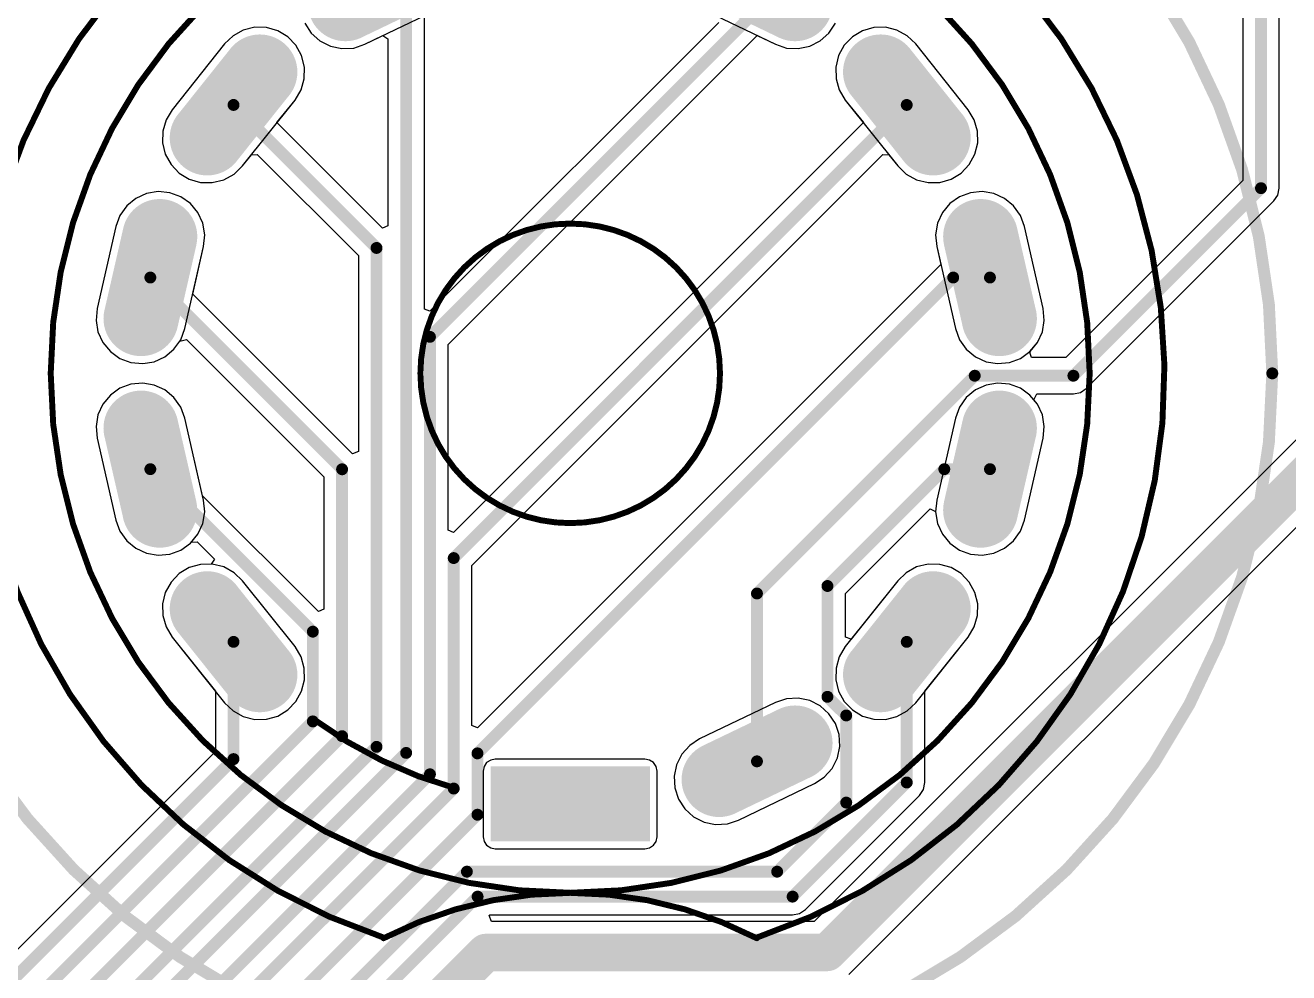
# Model space of a CAD drawing. Header units: millimetres. Extents: x 0.99 to 9.85, y 0.8 to 4.18.
# Drawn here: x 8.238 to 9.301, y 2.563 to 3.36 of the extents above; entities that cross this region are included whole.
import ezdxf

# ---------------------------------------------------------------- set-up
doc = ezdxf.new("R2010")
doc.units = ezdxf.units.MM
doc.header["$MEASUREMENT"] = 0
for name, color, linetype in [('BottomLayer', 5, 'Continuous'), ('BottomSolder', 6, 'Continuous'), ('MultiLayer', 9, 'Continuous'), ('PadHoleLayer', 156, 'Continuous'), ('TopLayer', 1, 'Continuous'), ('TopOverlay', 2, 'Continuous'), ('TopSolder', 216, 'Continuous')]:
    doc.layers.add(name, color=color, linetype=linetype)

# ---------------------------------------------------------------- blocks, each defined once
blk = doc.blocks.new('QS30_1_101')
at = {"layer": 'BottomLayer', "const_width": 0.0551}
for points in [[(-0.1252, 0.3417), (-0.1891, 0.311)], [(0.1252, 0.3417), (0.1891, 0.311)], [(-0.2611, 0.2535), (-0.3053, 0.1981)], [(0.2611, 0.2535), (0.3053, 0.1981)], [(-0.3452, 0.1151), (-0.361, 0.0461)], [(0.3452, 0.1151), (0.361, 0.0461)], [(-0.361, -0.0461), (-0.3452, -0.1151)], [(0.361, -0.0461), (0.3452, -0.1151)], [(-0.3053, -0.1981), (-0.2611, -0.2535)], [(0.3053, -0.1981), (0.2611, -0.2535)], [(0.1891, -0.311), (0.1252, -0.3417)]]:
    blk.add_lwpolyline(points, dxfattribs=at)
at = {"layer": 'BottomLayer', "const_width": 0.0276}
for points in [[(-0.2029, 0.311, 1), (-0.1753, 0.311, 1)], [(0.1753, 0.311, 1), (0.2029, 0.311, 1)], [(-0.2749, 0.2535, 1), (-0.2473, 0.2535, 1)], [(0.2473, 0.2535, 1), (0.2749, 0.2535, 1)], [(-0.3191, 0.1981, 1), (-0.2915, 0.1981, 1)], [(0.2915, 0.1981, 1), (0.3191, 0.1981, 1)], [(-0.359, 0.1151, 1), (-0.3315, 0.1151, 1)], [(0.3315, 0.1151, 1), (0.359, 0.1151, 1)], [(-0.3748, 0.0461, 1), (-0.3472, 0.0461, 1)], [(0.3472, 0.0461, 1), (0.3748, 0.0461, 1)], [(-0.3748, -0.0461, 1), (-0.3472, -0.0461, 1)], [(0.3472, -0.0461, 1), (0.3748, -0.0461, 1)], [(-0.359, -0.1151, 1), (-0.3315, -0.1151, 1)], [(0.3315, -0.1151, 1), (0.359, -0.1151, 1)], [(-0.3191, -0.1981, 1), (-0.2915, -0.1981, 1)], [(0.2915, -0.1981, 1), (0.3191, -0.1981, 1)], [(-0.2749, -0.2535, 1), (-0.2473, -0.2535, 1)], [(0.2473, -0.2535, 1), (0.2749, -0.2535, 1)], [(0.1753, -0.311, 1), (0.2029, -0.311, 1)], [(0.1115, -0.3417, 1), (0.139, -0.3417, 1)]]:
    blk.add_lwpolyline(points, format="xyb", close=True, dxfattribs=at)
at = {"layer": 'BottomLayer'}
blk.add_solid([(-0.063, -0.3898), (0.063, -0.3898), (-0.063, -0.3346), (0.063, -0.3346)], dxfattribs=at)
at = {"layer": 'BottomSolder', "const_width": 0.0631}
for points in [[(-0.1252, 0.3417), (-0.1891, 0.311)], [(0.1252, 0.3417), (0.1891, 0.311)], [(-0.2611, 0.2535), (-0.3053, 0.1981)], [(0.2611, 0.2535), (0.3053, 0.1981)], [(-0.3452, 0.1151), (-0.361, 0.0461)], [(0.3452, 0.1151), (0.361, 0.0461)], [(-0.361, -0.0461), (-0.3452, -0.1151)], [(0.361, -0.0461), (0.3452, -0.1151)], [(-0.3053, -0.1981), (-0.2611, -0.2535)], [(0.3053, -0.1981), (0.2611, -0.2535)], [(0.1891, -0.311), (0.1252, -0.3417)]]:
    blk.add_lwpolyline(points, dxfattribs=at)
at = {"layer": 'BottomSolder', "const_width": 0.0316}
for points in [[(-0.2049, 0.311, 1), (-0.1733, 0.311, 1)], [(0.1733, 0.311, 1), (0.2049, 0.311, 1)], [(-0.2769, 0.2535, 1), (-0.2453, 0.2535, 1)], [(0.2453, 0.2535, 1), (0.2769, 0.2535, 1)], [(-0.3211, 0.1981, 1), (-0.2895, 0.1981, 1)], [(0.2895, 0.1981, 1), (0.3211, 0.1981, 1)], [(-0.361, 0.1151, 1), (-0.3295, 0.1151, 1)], [(0.3295, 0.1151, 1), (0.361, 0.1151, 1)], [(-0.3768, 0.0461, 1), (-0.3452, 0.0461, 1)], [(0.3452, 0.0461, 1), (0.3768, 0.0461, 1)], [(-0.3768, -0.0461, 1), (-0.3452, -0.0461, 1)], [(0.3452, -0.0461, 1), (0.3768, -0.0461, 1)], [(-0.361, -0.1151, 1), (-0.3295, -0.1151, 1)], [(0.3295, -0.1151, 1), (0.361, -0.1151, 1)], [(-0.3211, -0.1981, 1), (-0.2895, -0.1981, 1)], [(0.2895, -0.1981, 1), (0.3211, -0.1981, 1)], [(-0.2769, -0.2535, 1), (-0.2453, -0.2535, 1)], [(0.2453, -0.2535, 1), (0.2769, -0.2535, 1)], [(0.1733, -0.311, 1), (0.2049, -0.311, 1)], [(0.1095, -0.3417, 1), (0.141, -0.3417, 1)]]:
    blk.add_lwpolyline(points, format="xyb", close=True, dxfattribs=at)
at = {"layer": 'BottomSolder'}
blk.add_solid([(-0.067, -0.3938), (0.067, -0.3938), (-0.067, -0.3306), (0.067, -0.3306)], dxfattribs=at)
at = {"layer": 'MultiLayer', "const_width": 0.0551}
for points in [[(-0.1252, 0.3417), (-0.1891, 0.311)], [(0.1252, 0.3417), (0.1891, 0.311)], [(-0.2611, 0.2535), (-0.3053, 0.1981)], [(0.2611, 0.2535), (0.3053, 0.1981)], [(-0.3452, 0.1151), (-0.361, 0.0461)], [(0.3452, 0.1151), (0.361, 0.0461)], [(-0.361, -0.0461), (-0.3452, -0.1151)], [(0.361, -0.0461), (0.3452, -0.1151)], [(-0.3053, -0.1981), (-0.2611, -0.2535)], [(0.3053, -0.1981), (0.2611, -0.2535)], [(0.1891, -0.311), (0.1252, -0.3417)]]:
    blk.add_lwpolyline(points, dxfattribs=at)
at = {"layer": 'MultiLayer', "const_width": 0.0276}
for points in [[(-0.2029, 0.311, 1), (-0.1753, 0.311, 1)], [(0.1753, 0.311, 1), (0.2029, 0.311, 1)], [(-0.2749, 0.2535, 1), (-0.2473, 0.2535, 1)], [(0.2473, 0.2535, 1), (0.2749, 0.2535, 1)], [(-0.3191, 0.1981, 1), (-0.2915, 0.1981, 1)], [(0.2915, 0.1981, 1), (0.3191, 0.1981, 1)], [(-0.359, 0.1151, 1), (-0.3315, 0.1151, 1)], [(0.3315, 0.1151, 1), (0.359, 0.1151, 1)], [(-0.3748, 0.0461, 1), (-0.3472, 0.0461, 1)], [(0.3472, 0.0461, 1), (0.3748, 0.0461, 1)], [(-0.3748, -0.0461, 1), (-0.3472, -0.0461, 1)], [(0.3472, -0.0461, 1), (0.3748, -0.0461, 1)], [(-0.359, -0.1151, 1), (-0.3315, -0.1151, 1)], [(0.3315, -0.1151, 1), (0.359, -0.1151, 1)], [(-0.3191, -0.1981, 1), (-0.2915, -0.1981, 1)], [(0.2915, -0.1981, 1), (0.3191, -0.1981, 1)], [(-0.2749, -0.2535, 1), (-0.2473, -0.2535, 1)], [(0.2473, -0.2535, 1), (0.2749, -0.2535, 1)], [(0.1753, -0.311, 1), (0.2029, -0.311, 1)], [(0.1115, -0.3417, 1), (0.139, -0.3417, 1)]]:
    blk.add_lwpolyline(points, format="xyb", close=True, dxfattribs=at)
at = {"layer": 'MultiLayer'}
blk.add_solid([(-0.063, -0.3898), (0.063, -0.3898), (-0.063, -0.3346), (0.063, -0.3346)], dxfattribs=at)
at = {"layer": 'PadHoleLayer', "const_width": 0.00787}
for points in [[(-0.3157, 0.204), (-0.2691, 0.2624, -1), (-0.2506, 0.2477), (-0.2973, 0.1892, -1)], [(0.2973, 0.1892), (0.2506, 0.2477, -1), (0.2691, 0.2624), (0.3157, 0.204, -1)], [(-0.373, 0.0468), (-0.3563, 0.1197, -1), (-0.3333, 0.1144), (-0.3499, 0.0415, -1)], [(0.3521, 0.0414), (0.3314, 0.1133, -1), (0.3541, 0.1198), (0.3748, 0.0479, -1)], [(-0.3563, -0.1197), (-0.373, -0.0468, -1), (-0.3499, -0.0415), (-0.3333, -0.1144, -1)], [(0.3333, -0.1144), (0.3499, -0.0415, -1), (0.373, -0.0468), (0.3563, -0.1197, -1)], [(-0.2691, -0.2624), (-0.3157, -0.204, -1), (-0.2973, -0.1892), (-0.2506, -0.2477, -1)], [(0.2506, -0.2477), (0.2973, -0.1892, -1), (0.3157, -0.204), (0.2691, -0.2624, -1)], [(0.1183, -0.3319), (0.1857, -0.2995, -1), (0.196, -0.3207), (0.1286, -0.3532, -1)], [(-0.0374, -0.3504), (0.0374, -0.3504, -1), (0.0374, -0.374), (-0.0374, -0.374, -1)]]:
    blk.add_lwpolyline(points, format="xyb", close=True, dxfattribs=at)
at = {"layer": 'TopLayer', "const_width": 0.0551}
for points in [[(-0.1252, 0.3417), (-0.1891, 0.311)], [(0.1252, 0.3417), (0.1891, 0.311)], [(-0.2611, 0.2535), (-0.3053, 0.1981)], [(0.2611, 0.2535), (0.3053, 0.1981)], [(-0.3452, 0.1151), (-0.361, 0.0461)], [(0.3452, 0.1151), (0.361, 0.0461)], [(-0.361, -0.0461), (-0.3452, -0.1151)], [(0.361, -0.0461), (0.3452, -0.1151)], [(-0.3053, -0.1981), (-0.2611, -0.2535)], [(0.3053, -0.1981), (0.2611, -0.2535)], [(0.1891, -0.311), (0.1252, -0.3417)]]:
    blk.add_lwpolyline(points, dxfattribs=at)
at = {"layer": 'TopLayer', "const_width": 0.0276}
for points in [[(-0.2029, 0.311, 1), (-0.1753, 0.311, 1)], [(0.1753, 0.311, 1), (0.2029, 0.311, 1)], [(-0.2749, 0.2535, 1), (-0.2473, 0.2535, 1)], [(0.2473, 0.2535, 1), (0.2749, 0.2535, 1)], [(-0.3191, 0.1981, 1), (-0.2915, 0.1981, 1)], [(0.2915, 0.1981, 1), (0.3191, 0.1981, 1)], [(-0.359, 0.1151, 1), (-0.3315, 0.1151, 1)], [(0.3315, 0.1151, 1), (0.359, 0.1151, 1)], [(-0.3748, 0.0461, 1), (-0.3472, 0.0461, 1)], [(0.3472, 0.0461, 1), (0.3748, 0.0461, 1)], [(-0.3748, -0.0461, 1), (-0.3472, -0.0461, 1)], [(0.3472, -0.0461, 1), (0.3748, -0.0461, 1)], [(-0.359, -0.1151, 1), (-0.3315, -0.1151, 1)], [(0.3315, -0.1151, 1), (0.359, -0.1151, 1)], [(-0.3191, -0.1981, 1), (-0.2915, -0.1981, 1)], [(0.2915, -0.1981, 1), (0.3191, -0.1981, 1)], [(-0.2749, -0.2535, 1), (-0.2473, -0.2535, 1)], [(0.2473, -0.2535, 1), (0.2749, -0.2535, 1)], [(0.1753, -0.311, 1), (0.2029, -0.311, 1)], [(0.1115, -0.3417, 1), (0.139, -0.3417, 1)]]:
    blk.add_lwpolyline(points, format="xyb", close=True, dxfattribs=at)
at = {"layer": 'TopLayer'}
blk.add_solid([(-0.063, -0.3898), (0.063, -0.3898), (-0.063, -0.3346), (0.063, -0.3346)], dxfattribs=at)
at = {"layer": 'TopOverlay'}
for points, const_width in [([(0.5906, 0, 1), (-0.5906, 0, 1)], 0.01), ([(0.437, 0, 1), (-0.437, 0, 1)], 0.005), ([(0.126, 0, 1), (-0.126, 0, 1)], 0.005), ([(-0.4383, 0, 1), (-0.4358, 0, 1)], 0.0025), ([(-0.1272, 0, 1), (-0.1247, 0, 1)], 0.0025), ([(0.1247, 0, 1), (0.1272, 0, 1)], 0.0025), ([(0.4358, 0, 1), (0.4383, 0, 1)], 0.0025), ([(0.5881, 0, 1), (0.5931, 0, 1)], 0.005), ([(-0.2163, -0.2915, 1), (-0.2138, -0.2915, 1)], 0.0025), ([(-0.0974, -0.3492, 1), (-0.0949, -0.3492, 1)], 0.0025), ([(-0.1583, -0.4752, 1), (-0.1558, -0.4752, 1)], 0.0025), ([(-0.1582, -0.4747, 1), (-0.1557, -0.4747, 1)], 0.0025), ([(0.1557, -0.4747, 1), (0.1582, -0.4747, 1)], 0.0025), ([(0.1558, -0.4752, 1), (0.1583, -0.4752, 1)], 0.0025)]:
    blk.add_lwpolyline(points, format="xyb", close=True, dxfattribs=dict(at, const_width=const_width))
at = {"layer": 'TopOverlay', "const_width": 0.005}
for points in [[(-0.1569, -0.4747, -6.211314), (0.1569, -0.4747)], [(-0.0961, -0.3492, -0.092015), (-0.215, -0.2915)], [(-0.157, -0.4752, -0.243188), (0.157, -0.4752)]]:
    blk.add_lwpolyline(points, format="xyb", dxfattribs=at)
at = {"layer": 'TopSolder', "const_width": 0.0631}
for points in [[(-0.1252, 0.3417), (-0.1891, 0.311)], [(0.1252, 0.3417), (0.1891, 0.311)], [(-0.2611, 0.2535), (-0.3053, 0.1981)], [(0.2611, 0.2535), (0.3053, 0.1981)], [(-0.3452, 0.1151), (-0.361, 0.0461)], [(0.3452, 0.1151), (0.361, 0.0461)], [(-0.361, -0.0461), (-0.3452, -0.1151)], [(0.361, -0.0461), (0.3452, -0.1151)], [(-0.3053, -0.1981), (-0.2611, -0.2535)], [(0.3053, -0.1981), (0.2611, -0.2535)], [(0.1891, -0.311), (0.1252, -0.3417)]]:
    blk.add_lwpolyline(points, dxfattribs=at)
at = {"layer": 'TopSolder', "const_width": 0.0316}
for points in [[(-0.2049, 0.311, 1), (-0.1733, 0.311, 1)], [(0.1733, 0.311, 1), (0.2049, 0.311, 1)], [(-0.2769, 0.2535, 1), (-0.2453, 0.2535, 1)], [(0.2453, 0.2535, 1), (0.2769, 0.2535, 1)], [(-0.3211, 0.1981, 1), (-0.2895, 0.1981, 1)], [(0.2895, 0.1981, 1), (0.3211, 0.1981, 1)], [(-0.361, 0.1151, 1), (-0.3295, 0.1151, 1)], [(0.3295, 0.1151, 1), (0.361, 0.1151, 1)], [(-0.3768, 0.0461, 1), (-0.3452, 0.0461, 1)], [(0.3452, 0.0461, 1), (0.3768, 0.0461, 1)], [(-0.3768, -0.0461, 1), (-0.3452, -0.0461, 1)], [(0.3452, -0.0461, 1), (0.3768, -0.0461, 1)], [(-0.361, -0.1151, 1), (-0.3295, -0.1151, 1)], [(0.3295, -0.1151, 1), (0.361, -0.1151, 1)], [(-0.3211, -0.1981, 1), (-0.2895, -0.1981, 1)], [(0.2895, -0.1981, 1), (0.3211, -0.1981, 1)], [(-0.2769, -0.2535, 1), (-0.2453, -0.2535, 1)], [(0.2453, -0.2535, 1), (0.2769, -0.2535, 1)], [(0.1733, -0.311, 1), (0.2049, -0.311, 1)], [(0.1095, -0.3417, 1), (0.141, -0.3417, 1)]]:
    blk.add_lwpolyline(points, format="xyb", close=True, dxfattribs=at)
at = {"layer": 'TopSolder'}
blk.add_solid([(-0.067, -0.3938), (0.067, -0.3938), (-0.067, -0.3306), (0.067, -0.3306)], dxfattribs=at)

msp = doc.modelspace()

# ---------------------------------------------------------------- linework, layer by layer
at = {"layer": 'BottomLayer'}
for p, q in [((8.5242, 3.344), (8.5881, 3.3748)), ((8.8056, 3.3748), (8.8695, 3.344)), ((8.4736, 3.3617), (8.4791, 3.3534)), ((8.9146, 3.3534), (8.9201, 3.3617)), ((8.4133, 3.3512), (8.4061, 3.3443)), ((8.4219, 3.356), (8.4133, 3.3512)), ((8.4315, 3.3584), (8.4219, 3.356)), ((8.4414, 3.3582), (8.4315, 3.3584)), ((8.4509, 3.3554), (8.4414, 3.3582)), ((8.4594, 3.3503), (8.4509, 3.3554)), ((8.4662, 3.3432), (8.4594, 3.3503)), ((8.4791, 3.3534), (8.4864, 3.3468)), ((8.9073, 3.3468), (8.9146, 3.3534)), ((8.9343, 3.3503), (8.9275, 3.3432)), ((8.9428, 3.3554), (8.9343, 3.3503)), ((8.9523, 3.3582), (8.9428, 3.3554)), ((8.9622, 3.3584), (8.9523, 3.3582)), ((8.9718, 3.356), (8.9622, 3.3584)), ((8.9804, 3.3512), (8.9718, 3.356)), ((8.9876, 3.3443), (8.9804, 3.3512)), ((8.4061, 3.3443), (8.362, 3.2889)), ((8.471, 3.3345), (8.4662, 3.3432)), ((8.4864, 3.3468), (8.4953, 3.3424)), ((8.4953, 3.3424), (8.5049, 3.3404)), ((8.5049, 3.3404), (8.5148, 3.3409)), ((8.5148, 3.3409), (8.5242, 3.344)), ((8.8695, 3.344), (8.8789, 3.3409)), ((8.8789, 3.3409), (8.8888, 3.3404)), ((8.8888, 3.3404), (8.8984, 3.3424)), ((8.8984, 3.3424), (8.9073, 3.3468)), ((8.9275, 3.3432), (8.9227, 3.3345)), ((9.0317, 3.2889), (8.9876, 3.3443)), ((8.4734, 3.3249), (8.471, 3.3345)), ((8.9227, 3.3345), (8.9203, 3.3249)), ((8.4732, 3.3151), (8.4734, 3.3249)), ((8.9203, 3.3249), (8.9205, 3.3151)), ((8.4654, 3.2971), (8.4705, 3.3056)), ((8.4705, 3.3056), (8.4732, 3.3151)), ((8.9205, 3.3151), (8.9232, 3.3056)), ((8.9232, 3.3056), (8.9283, 3.2971)), ((8.4212, 3.2417), (8.4654, 3.2971)), ((8.9283, 3.2971), (8.9725, 3.2417)), ((8.362, 3.2889), (8.3569, 3.2805)), ((9.0368, 3.2805), (9.0317, 3.2889)), ((8.3569, 3.2805), (8.3541, 3.2709)), ((9.0396, 3.2709), (9.0368, 3.2805)), ((8.3541, 3.2709), (8.3539, 3.2611)), ((9.0398, 3.2611), (9.0396, 3.2709)), ((8.3539, 3.2611), (8.3563, 3.2515)), ((9.0374, 3.2515), (9.0398, 3.2611)), ((8.3563, 3.2515), (8.3611, 3.2428)), ((8.3611, 3.2428), (8.368, 3.2357)), ((8.4141, 3.2348), (8.4212, 3.2417)), ((8.9725, 3.2417), (8.9796, 3.2348)), ((9.0257, 3.2357), (9.0326, 3.2428)), ((9.0326, 3.2428), (9.0374, 3.2515)), ((8.368, 3.2357), (8.3764, 3.2306)), ((8.4054, 3.23), (8.4141, 3.2348)), ((8.9796, 3.2348), (8.9883, 3.23)), ((9.0173, 3.2306), (9.0257, 3.2357)), ((8.3764, 3.2306), (8.3859, 3.2278)), ((8.3859, 3.2278), (8.3958, 3.2277)), ((8.3958, 3.2277), (8.4054, 3.23)), ((8.9883, 3.23), (8.9979, 3.2277)), ((8.9979, 3.2277), (9.0078, 3.2278)), ((9.0078, 3.2278), (9.0173, 3.2306)), ((8.3315, 3.2144), (8.3238, 3.2081)), ((8.3404, 3.2185), (8.3315, 3.2144)), ((8.3502, 3.2202), (8.3404, 3.2185)), ((8.36, 3.2192), (8.3502, 3.2202)), ((8.3693, 3.2158), (8.36, 3.2192)), ((8.3774, 3.2101), (8.3693, 3.2158)), ((8.3837, 3.2025), (8.3774, 3.2101)), ((9.0163, 3.2101), (9.01, 3.2025)), ((9.0244, 3.2158), (9.0163, 3.2101)), ((9.0337, 3.2192), (9.0244, 3.2158)), ((9.0435, 3.2202), (9.0337, 3.2192)), ((9.0533, 3.2185), (9.0435, 3.2202)), ((9.0622, 3.2144), (9.0533, 3.2185)), ((9.0699, 3.2081), (9.0622, 3.2144)), ((8.3181, 3.2), (8.3147, 3.1907)), ((8.3238, 3.2081), (8.3181, 3.2)), ((8.3878, 3.1935), (8.3837, 3.2025)), ((9.01, 3.2025), (9.0059, 3.1935)), ((9.0756, 3.2), (9.0699, 3.2081)), ((9.079, 3.1907), (9.0756, 3.2)), ((8.3147, 3.1907), (8.2989, 3.1217)), ((8.3895, 3.1837), (8.3878, 3.1935)), ((9.0059, 3.1935), (9.0042, 3.1837)), ((9.0948, 3.1217), (9.079, 3.1907)), ((8.3885, 3.1739), (8.3895, 3.1837)), ((9.0042, 3.1837), (9.0052, 3.1739)), ((8.3728, 3.1048), (8.3885, 3.1739)), ((9.0052, 3.1739), (9.0209, 3.1048)), ((8.2989, 3.1217), (8.298, 3.1118)), ((9.0957, 3.1118), (9.0948, 3.1217)), ((8.298, 3.1118), (8.2996, 3.1021)), ((8.3693, 3.0955), (8.3728, 3.1048)), ((9.0209, 3.1048), (9.0244, 3.0955)), ((9.0941, 3.1021), (9.0957, 3.1118)), ((8.2996, 3.1021), (8.3038, 3.0931)), ((8.3038, 3.0931), (8.3101, 3.0855)), ((8.3636, 3.0875), (8.3693, 3.0955)), ((9.0244, 3.0955), (9.0301, 3.0875)), ((9.0836, 3.0855), (9.0899, 3.0931)), ((9.0899, 3.0931), (9.0941, 3.1021)), ((8.3101, 3.0855), (8.3181, 3.0797)), ((8.356, 3.0812), (8.3636, 3.0875)), ((9.0301, 3.0875), (9.0377, 3.0812)), ((9.0756, 3.0797), (9.0836, 3.0855)), ((8.3181, 3.0797), (8.3274, 3.0763)), ((8.3274, 3.0763), (8.3373, 3.0754)), ((8.3373, 3.0754), (8.347, 3.077)), ((8.347, 3.077), (8.356, 3.0812)), ((9.0377, 3.0812), (9.0467, 3.077)), ((9.0467, 3.077), (9.0564, 3.0754)), ((9.0564, 3.0754), (9.0663, 3.0763)), ((9.0663, 3.0763), (9.0756, 3.0797)), ((8.3181, 3.0546), (8.3101, 3.0489)), ((8.3274, 3.0581), (8.3181, 3.0546)), ((8.3373, 3.059), (8.3274, 3.0581)), ((8.347, 3.0573), (8.3373, 3.059)), ((8.356, 3.0532), (8.347, 3.0573)), ((8.3636, 3.0469), (8.356, 3.0532)), ((9.0377, 3.0532), (9.0301, 3.0469)), ((9.0467, 3.0573), (9.0377, 3.0532)), ((9.0564, 3.059), (9.0467, 3.0573)), ((9.0663, 3.0581), (9.0564, 3.059)), ((9.0756, 3.0546), (9.0663, 3.0581)), ((9.0836, 3.0489), (9.0756, 3.0546)), ((8.3038, 3.0413), (8.2996, 3.0323)), ((8.3101, 3.0489), (8.3038, 3.0413)), ((8.3693, 3.0388), (8.3636, 3.0469)), ((9.0301, 3.0469), (9.0244, 3.0388)), ((9.0899, 3.0413), (9.0836, 3.0489)), ((9.0941, 3.0323), (9.0899, 3.0413)), ((8.2996, 3.0323), (8.298, 3.0225)), ((8.3728, 3.0295), (8.3693, 3.0388)), ((8.3885, 2.9605), (8.3728, 3.0295)), ((9.0209, 3.0295), (9.0052, 2.9605)), ((9.0244, 3.0388), (9.0209, 3.0295)), ((9.0957, 3.0225), (9.0941, 3.0323)), ((8.298, 3.0225), (8.2989, 3.0127)), ((9.0948, 3.0127), (9.0957, 3.0225)), ((8.2989, 3.0127), (8.3147, 2.9436)), ((9.079, 2.9436), (9.0948, 3.0127)), ((8.3895, 2.9506), (8.3885, 2.9605)), ((9.0052, 2.9605), (9.0042, 2.9506)), ((8.3878, 2.9409), (8.3895, 2.9506)), ((9.0042, 2.9506), (9.0059, 2.9409)), ((8.3147, 2.9436), (8.3181, 2.9343)), ((8.3181, 2.9343), (8.3238, 2.9263)), ((8.3837, 2.9319), (8.3878, 2.9409)), ((9.0059, 2.9409), (9.01, 2.9319)), ((9.0699, 2.9263), (9.0756, 2.9343)), ((9.0756, 2.9343), (9.079, 2.9436)), ((8.3238, 2.9263), (8.3315, 2.92)), ((8.3693, 2.9185), (8.3774, 2.9243)), ((8.3774, 2.9243), (8.3837, 2.9319)), ((9.01, 2.9319), (9.0163, 2.9243)), ((9.0163, 2.9243), (9.0244, 2.9185)), ((9.0622, 2.92), (9.0699, 2.9263)), ((8.3315, 2.92), (8.3404, 2.9158)), ((8.3404, 2.9158), (8.3502, 2.9142)), ((8.3502, 2.9142), (8.36, 2.9151)), ((8.36, 2.9151), (8.3693, 2.9185)), ((9.0244, 2.9185), (9.0337, 2.9151)), ((9.0337, 2.9151), (9.0435, 2.9142)), ((9.0435, 2.9142), (9.0533, 2.9158)), ((9.0533, 2.9158), (9.0622, 2.92)), ((8.3764, 2.9038), (8.368, 2.8987)), ((8.3859, 2.9065), (8.3764, 2.9038)), ((8.3958, 2.9067), (8.3859, 2.9065)), ((8.4054, 2.9043), (8.3958, 2.9067)), ((8.4141, 2.8995), (8.4054, 2.9043)), ((8.9883, 2.9043), (8.9796, 2.8995)), ((8.9979, 2.9067), (8.9883, 2.9043)), ((9.0078, 2.9065), (8.9979, 2.9067)), ((9.0173, 2.9038), (9.0078, 2.9065)), ((9.0257, 2.8987), (9.0173, 2.9038)), ((8.3611, 2.8915), (8.3563, 2.8829)), ((8.368, 2.8987), (8.3611, 2.8915)), ((8.4212, 2.8927), (8.4141, 2.8995)), ((8.4654, 2.8373), (8.4212, 2.8927)), ((8.9725, 2.8927), (8.9283, 2.8373)), ((8.9796, 2.8995), (8.9725, 2.8927)), ((9.0326, 2.8915), (9.0257, 2.8987)), ((9.0374, 2.8829), (9.0326, 2.8915)), ((8.3563, 2.8829), (8.3539, 2.8733)), ((9.0398, 2.8733), (9.0374, 2.8829)), ((8.3539, 2.8733), (8.3541, 2.8634)), ((9.0396, 2.8634), (9.0398, 2.8733)), ((8.3541, 2.8634), (8.3569, 2.8539)), ((9.0368, 2.8539), (9.0396, 2.8634)), ((8.3569, 2.8539), (8.362, 2.8454)), ((9.0317, 2.8454), (9.0368, 2.8539)), ((8.362, 2.8454), (8.4061, 2.79)), ((8.9876, 2.79), (9.0317, 2.8454)), ((8.4705, 2.8288), (8.4654, 2.8373)), ((8.4732, 2.8193), (8.4705, 2.8288)), ((8.9232, 2.8288), (8.9205, 2.8193)), ((8.9283, 2.8373), (8.9232, 2.8288)), ((8.4734, 2.8094), (8.4732, 2.8193)), ((8.9205, 2.8193), (8.9203, 2.8094)), ((8.471, 2.7998), (8.4734, 2.8094)), ((8.9203, 2.8094), (8.9227, 2.7998)), ((8.4662, 2.7911), (8.471, 2.7998)), ((8.9227, 2.7998), (8.9275, 2.7911)), ((8.4061, 2.79), (8.4133, 2.7832)), ((8.4594, 2.784), (8.4662, 2.7911)), ((8.8695, 2.7903), (8.8056, 2.7596)), ((8.8789, 2.7934), (8.8695, 2.7903)), ((8.8888, 2.794), (8.8789, 2.7934)), ((8.8984, 2.792), (8.8888, 2.794)), ((8.9073, 2.7875), (8.8984, 2.792)), ((8.9146, 2.7809), (8.9073, 2.7875)), ((8.9275, 2.7911), (8.9343, 2.784)), ((8.9804, 2.7832), (8.9876, 2.79)), ((8.4133, 2.7832), (8.4219, 2.7784)), ((8.4219, 2.7784), (8.4315, 2.776)), ((8.4315, 2.776), (8.4414, 2.7762)), ((8.4414, 2.7762), (8.4509, 2.7789)), ((8.4509, 2.7789), (8.4594, 2.784)), ((8.9201, 2.7726), (8.9146, 2.7809)), ((8.9343, 2.784), (8.9428, 2.7789)), ((8.9428, 2.7789), (8.9523, 2.7762)), ((8.9523, 2.7762), (8.9622, 2.776)), ((8.9622, 2.776), (8.9718, 2.7784)), ((8.9718, 2.7784), (8.9804, 2.7832)), ((8.9232, 2.7633), (8.9201, 2.7726)), ((8.7974, 2.7542), (8.7908, 2.7468)), ((8.8056, 2.7596), (8.7974, 2.7542)), ((8.9217, 2.7437), (8.9237, 2.7534)), ((8.9237, 2.7534), (8.9232, 2.7633)), ((8.6339, 2.7427), (8.63, 2.7419)), ((8.7598, 2.7427), (8.6339, 2.7427)), ((8.7637, 2.7419), (8.7598, 2.7427)), ((8.7908, 2.7468), (8.7863, 2.738)), ((8.9172, 2.7349), (8.9217, 2.7437)), ((8.6244, 2.7364), (8.6237, 2.7325)), ((8.6237, 2.7325), (8.6237, 2.6774)), ((8.6266, 2.7397), (8.6244, 2.7364)), ((8.63, 2.7419), (8.6266, 2.7397)), ((8.7671, 2.7397), (8.7637, 2.7419)), ((8.7693, 2.7364), (8.7671, 2.7397)), ((8.77, 2.7325), (8.7693, 2.7364)), ((8.77, 2.6774), (8.77, 2.7325)), ((8.7863, 2.738), (8.7843, 2.7283)), ((8.9106, 2.7275), (8.9172, 2.7349)), ((8.7843, 2.7283), (8.7849, 2.7184)), ((8.8385, 2.6913), (8.9024, 2.7221)), ((8.9024, 2.7221), (8.9106, 2.7275)), ((8.7849, 2.7184), (8.7879, 2.709)), ((8.7879, 2.709), (8.7934, 2.7008)), ((8.7934, 2.7008), (8.8007, 2.6942)), ((8.8007, 2.6942), (8.8096, 2.6897)), ((8.8096, 2.6897), (8.8192, 2.6877)), ((8.8291, 2.6882), (8.8385, 2.6913)), ((8.8192, 2.6877), (8.8291, 2.6882)), ((8.6237, 2.6774), (8.6244, 2.6735)), ((8.6244, 2.6735), (8.6266, 2.6702)), ((8.6266, 2.6702), (8.63, 2.668)), ((8.63, 2.668), (8.6339, 2.6672)), ((8.7598, 2.6672), (8.7637, 2.668)), ((8.7637, 2.668), (8.7671, 2.6702)), ((8.7671, 2.6702), (8.7693, 2.6735)), ((8.7693, 2.6735), (8.77, 2.6774)), ((8.6339, 2.6672), (8.7598, 2.6672))]:
    msp.add_line(p, q, dxfattribs=at)
at = {"layer": 'TopLayer'}
for p, q in [((9.2627, 3.4679), (9.2627, 3.2293)), ((9.2933, 3.223), (9.2933, 3.4679)), ((8.4736, 3.3617), (8.4791, 3.3534)), ((8.5742, 3.1213), (8.5742, 3.3681)), ((8.8218, 3.3624), (8.5788, 3.1194)), ((8.9146, 3.3534), (8.9201, 3.3617)), ((8.4133, 3.3512), (8.4061, 3.3443)), ((8.4219, 3.356), (8.4133, 3.3512)), ((8.4315, 3.3584), (8.4219, 3.356)), ((8.4414, 3.3582), (8.4315, 3.3584)), ((8.4509, 3.3554), (8.4414, 3.3582)), ((8.4594, 3.3503), (8.4509, 3.3554)), ((8.4662, 3.3432), (8.4594, 3.3503)), ((8.4791, 3.3534), (8.4864, 3.3468)), ((8.5242, 3.344), (8.5393, 3.3513)), ((8.5393, 3.3513), (8.5436, 3.3486)), ((8.5436, 3.3486), (8.5436, 3.1913)), ((8.5942, 3.0915), (8.8541, 3.3514)), ((8.8541, 3.3514), (8.8695, 3.344)), ((8.9073, 3.3468), (8.9146, 3.3534)), ((8.9343, 3.3503), (8.9275, 3.3432)), ((8.9428, 3.3554), (8.9343, 3.3503)), ((8.9523, 3.3582), (8.9428, 3.3554)), ((8.9622, 3.3584), (8.9523, 3.3582)), ((8.9718, 3.356), (8.9622, 3.3584)), ((8.9804, 3.3512), (8.9718, 3.356)), ((8.9876, 3.3443), (8.9804, 3.3512)), ((8.4061, 3.3443), (8.362, 3.2889)), ((8.471, 3.3345), (8.4662, 3.3432)), ((8.4864, 3.3468), (8.4953, 3.3424)), ((8.4953, 3.3424), (8.5049, 3.3404)), ((8.5049, 3.3404), (8.5148, 3.3409)), ((8.5148, 3.3409), (8.5242, 3.344)), ((8.8695, 3.344), (8.8789, 3.3409)), ((8.8789, 3.3409), (8.8888, 3.3404)), ((8.8888, 3.3404), (8.8984, 3.3424)), ((8.8984, 3.3424), (8.9073, 3.3468)), ((8.9275, 3.3432), (8.9227, 3.3345)), ((9.0317, 3.2889), (8.9876, 3.3443)), ((8.4734, 3.3249), (8.471, 3.3345)), ((8.9227, 3.3345), (8.9203, 3.3249)), ((8.4732, 3.3151), (8.4734, 3.3249)), ((8.9203, 3.3249), (8.9205, 3.3151)), ((8.4654, 3.2971), (8.4705, 3.3056)), ((8.4705, 3.3056), (8.4732, 3.3151)), ((8.9205, 3.3151), (8.9232, 3.3056)), ((8.9232, 3.3056), (8.9283, 3.2971)), ((8.4502, 3.2781), (8.4654, 3.2971)), ((8.9283, 3.2971), (8.9435, 3.2781)), ((8.362, 3.2889), (8.3569, 3.2805)), ((9.0368, 3.2805), (9.0317, 3.2889)), ((8.3569, 3.2805), (8.3541, 3.2709)), ((8.5389, 3.1894), (8.4502, 3.2781)), ((8.9435, 3.2781), (8.5988, 2.9334)), ((9.0396, 3.2709), (9.0368, 3.2805)), ((8.3541, 3.2709), (8.3539, 3.2611)), ((9.0398, 3.2611), (9.0396, 3.2709)), ((8.3539, 3.2611), (8.3563, 3.2515)), ((9.0374, 3.2515), (9.0398, 3.2611)), ((8.3563, 3.2515), (8.3611, 3.2428)), ((8.3611, 3.2428), (8.368, 3.2357)), ((8.4141, 3.2348), (8.4212, 3.2417)), ((8.4212, 3.2417), (8.4287, 3.2511)), ((8.4287, 3.2511), (8.4337, 3.2514)), ((8.4337, 3.2514), (8.5187, 3.1663)), ((8.6142, 2.9055), (8.96, 3.2514)), ((8.96, 3.2514), (8.965, 3.2511)), ((8.965, 3.2511), (8.9725, 3.2417)), ((8.9725, 3.2417), (8.9796, 3.2348)), ((9.0257, 3.2357), (9.0326, 3.2428)), ((9.0326, 3.2428), (9.0374, 3.2515)), ((8.368, 3.2357), (8.3764, 3.2306)), ((8.4054, 3.23), (8.4141, 3.2348)), ((8.9796, 3.2348), (8.9883, 3.23)), ((9.0173, 3.2306), (9.0257, 3.2357)), ((8.3764, 3.2306), (8.3859, 3.2278)), ((8.3859, 3.2278), (8.3958, 3.2277)), ((8.3958, 3.2277), (8.4054, 3.23)), ((8.9883, 3.23), (8.9979, 3.2277)), ((8.9979, 3.2277), (9.0078, 3.2278)), ((9.0078, 3.2278), (9.0173, 3.2306)), ((9.2627, 3.2293), (9.1139, 3.0805)), ((9.2921, 3.2172), (9.2933, 3.223)), ((8.3315, 3.2144), (8.3238, 3.2081)), ((8.3404, 3.2185), (8.3315, 3.2144)), ((8.3502, 3.2202), (8.3404, 3.2185)), ((8.36, 3.2192), (8.3502, 3.2202)), ((8.3693, 3.2158), (8.36, 3.2192)), ((8.3774, 3.2101), (8.3693, 3.2158)), ((8.3837, 3.2025), (8.3774, 3.2101)), ((9.0163, 3.2101), (9.01, 3.2025)), ((9.0244, 3.2158), (9.0163, 3.2101)), ((9.0337, 3.2192), (9.0244, 3.2158)), ((9.0435, 3.2202), (9.0337, 3.2192)), ((9.0533, 3.2185), (9.0435, 3.2202)), ((9.0622, 3.2144), (9.0533, 3.2185)), ((9.0699, 3.2081), (9.0622, 3.2144)), ((9.131, 3.0544), (9.2888, 3.2122)), ((9.2888, 3.2122), (9.2921, 3.2172)), ((8.3181, 3.2), (8.3147, 3.1907)), ((8.3238, 3.2081), (8.3181, 3.2)), ((8.3878, 3.1935), (8.3837, 3.2025)), ((9.01, 3.2025), (9.0059, 3.1935)), ((9.0756, 3.2), (9.0699, 3.2081)), ((9.079, 3.1907), (9.0756, 3.2)), ((8.3147, 3.1907), (8.2989, 3.1217)), ((8.3895, 3.1837), (8.3878, 3.1935)), ((8.5436, 3.1913), (8.5389, 3.1894)), ((9.0059, 3.1935), (9.0042, 3.1837)), ((9.0948, 3.1217), (9.079, 3.1907)), ((8.3885, 3.1739), (8.3895, 3.1837)), ((9.0042, 3.1837), (9.0052, 3.1739)), ((8.3794, 3.1337), (8.3885, 3.1739)), ((9.0052, 3.1739), (9.0086, 3.1588)), ((8.5187, 3.1663), (8.5187, 3.0015)), ((9.0083, 3.1586), (8.6188, 2.7691)), ((9.0086, 3.1588), (9.0083, 3.1586)), ((8.5137, 2.9994), (8.3794, 3.1337)), ((8.2989, 3.1217), (8.298, 3.1118)), ((8.5788, 3.1194), (8.5742, 3.1213)), ((9.0957, 3.1118), (9.0948, 3.1217)), ((8.298, 3.1118), (8.2996, 3.1021)), ((9.0941, 3.1021), (9.0957, 3.1118)), ((8.2996, 3.1021), (8.3038, 3.0931)), ((8.3038, 3.0931), (8.3101, 3.0855)), ((8.3636, 3.0875), (8.3685, 3.0943)), ((8.3685, 3.0943), (8.3741, 3.0957)), ((8.3741, 3.0957), (8.4897, 2.9802)), ((9.0837, 3.0855), (9.0899, 3.0931)), ((9.0899, 3.0931), (9.0941, 3.1021)), ((8.3101, 3.0855), (8.3181, 3.0797)), ((8.356, 3.0812), (8.3636, 3.0875)), ((8.5942, 2.9353), (8.5942, 3.0915)), ((9.0838, 3.0838), (9.0837, 3.0855)), ((9.0849, 3.0805), (9.0838, 3.0838)), ((8.3181, 3.0797), (8.3274, 3.0763)), ((8.3274, 3.0763), (8.3373, 3.0754)), ((8.3373, 3.0754), (8.347, 3.077)), ((8.347, 3.077), (8.356, 3.0812)), ((9.1139, 3.0805), (9.0849, 3.0805)), ((8.3181, 3.0546), (8.3101, 3.0489)), ((8.3274, 3.0581), (8.3181, 3.0546)), ((8.3373, 3.059), (8.3274, 3.0581)), ((8.347, 3.0573), (8.3373, 3.059)), ((8.356, 3.0532), (8.347, 3.0573)), ((8.3636, 3.0469), (8.356, 3.0532)), ((9.1202, 3.0499), (9.1261, 3.0511)), ((9.1261, 3.0511), (9.131, 3.0544)), ((8.3038, 3.0413), (8.2996, 3.0323)), ((8.3101, 3.0489), (8.3038, 3.0413)), ((8.3693, 3.0388), (8.3636, 3.0469)), ((9.0869, 3.0449), (9.0893, 3.0499)), ((9.0899, 3.0413), (9.0869, 3.0449)), ((9.0893, 3.0499), (9.1202, 3.0499)), ((9.0941, 3.0323), (9.0899, 3.0413)), ((8.2996, 3.0323), (8.298, 3.0225)), ((8.3728, 3.0295), (8.3693, 3.0388)), ((8.3877, 2.9643), (8.3728, 3.0295)), ((9.331, 3.0348), (8.9022, 2.606)), ((9.0957, 3.0225), (9.0941, 3.0323)), ((8.298, 3.0225), (8.2989, 3.0127)), ((9.0948, 3.0127), (9.0957, 3.0225)), ((8.2989, 3.0127), (8.3147, 2.9436)), ((9.079, 2.9436), (9.0948, 3.0127)), ((8.5187, 3.0015), (8.5137, 2.9994)), ((8.9314, 2.5616), (9.3754, 3.0056)), ((8.4897, 2.9802), (8.4897, 2.8688)), ((8.4851, 2.8668), (8.3877, 2.9643)), ((8.9286, 2.882), (8.9997, 2.9531)), ((8.9997, 2.9531), (9.0043, 2.951)), ((9.0043, 2.951), (9.0042, 2.9506)), ((9.0042, 2.9506), (9.0059, 2.9409)), ((8.3147, 2.9436), (8.3181, 2.9343)), ((8.3181, 2.9343), (8.3238, 2.9263)), ((8.5988, 2.9334), (8.5942, 2.9353)), ((9.0059, 2.9409), (9.01, 2.9319)), ((9.0699, 2.9263), (9.0756, 2.9343)), ((9.0756, 2.9343), (9.079, 2.9436)), ((8.3238, 2.9263), (8.3315, 2.92)), ((8.3693, 2.9185), (8.3774, 2.9243)), ((8.3774, 2.9243), (8.3782, 2.9252)), ((8.3782, 2.9252), (8.3832, 2.9255)), ((8.3832, 2.9255), (8.3978, 2.9109)), ((9.01, 2.9319), (9.0163, 2.9243)), ((9.0163, 2.9243), (9.0244, 2.9185)), ((9.0622, 2.92), (9.0699, 2.9263)), ((8.3315, 2.92), (8.3404, 2.9158)), ((8.3404, 2.9158), (8.3502, 2.9142)), ((8.3502, 2.9142), (8.36, 2.9151)), ((8.36, 2.9151), (8.3693, 2.9185)), ((9.0244, 2.9185), (9.0337, 2.9151)), ((9.0337, 2.9151), (9.0435, 2.9142)), ((9.0435, 2.9142), (9.0533, 2.9158)), ((9.0533, 2.9158), (9.0622, 2.92)), ((8.3764, 2.9038), (8.368, 2.8987)), ((8.3859, 2.9065), (8.3764, 2.9038)), ((8.3949, 2.9067), (8.3859, 2.9065)), ((8.3978, 2.9109), (8.3949, 2.9067)), ((8.6142, 2.771), (8.6142, 2.9055)), ((8.9883, 2.9043), (8.9796, 2.8995)), ((8.9979, 2.9067), (8.9883, 2.9043)), ((9.0078, 2.9065), (8.9979, 2.9067)), ((9.0173, 2.9038), (9.0078, 2.9065)), ((9.0257, 2.8987), (9.0173, 2.9038)), ((8.3611, 2.8915), (8.3563, 2.8829)), ((8.368, 2.8987), (8.3611, 2.8915)), ((8.9725, 2.8927), (8.9333, 2.8435)), ((8.9796, 2.8995), (8.9725, 2.8927)), ((9.0326, 2.8915), (9.0257, 2.8987)), ((9.0374, 2.8829), (9.0326, 2.8915)), ((8.3563, 2.8829), (8.3539, 2.8733)), ((8.9286, 2.8452), (8.9286, 2.882)), ((9.0398, 2.8733), (9.0374, 2.8829)), ((8.3539, 2.8733), (8.3541, 2.8634)), ((9.0396, 2.8634), (9.0398, 2.8733)), ((8.3541, 2.8634), (8.3569, 2.8539)), ((8.4897, 2.8688), (8.4851, 2.8668)), ((9.0368, 2.8539), (9.0396, 2.8634)), ((8.3569, 2.8539), (8.362, 2.8454)), ((9.0317, 2.8454), (9.0368, 2.8539)), ((8.362, 2.8454), (8.3984, 2.7998)), ((8.9333, 2.8435), (8.9286, 2.8452)), ((8.9953, 2.7998), (9.0317, 2.8454)), ((8.3984, 2.7998), (8.3984, 2.749)), ((8.9953, 2.723), (8.9953, 2.7998)), ((8.6188, 2.7691), (8.6142, 2.771)), ((8.3984, 2.749), (8.1127, 2.4633)), ((8.9942, 2.7172), (8.9953, 2.723)), ((8.8948, 2.6162), (8.9908, 2.7122)), ((8.9908, 2.7122), (8.9942, 2.7172)), ((8.8899, 2.6129), (8.8948, 2.6162)), ((8.6287, 2.611), (8.6294, 2.6117)), ((8.6308, 2.6061), (8.6287, 2.611)), ((8.6294, 2.6117), (8.884, 2.6117)), ((8.6311, 2.606), (8.6308, 2.6061)), ((8.9022, 2.606), (8.6311, 2.606)), ((8.884, 2.6117), (8.8899, 2.6129))]:
    msp.add_line(p, q, dxfattribs=at)
for points, const_width in [([(9.278, 3.223), (9.278, 3.4956)], 0.01), ([(8.5589, 2.7479), (8.5589, 3.3743)], 0.01), ([(8.5789, 3.0979), (8.854, 3.373)], 0.01), ([(8.4137, 3.293), (8.534, 3.1727)], 0.01), ([(8.5989, 2.9118), (8.98, 3.293)], 0.01), ([(9.1202, 3.0652), (9.278, 3.223)], 0.01), ([(8.534, 2.753), (8.534, 3.1727)], 0.01), ([(8.3437, 3.1478), (8.505, 2.9865)], 0.01), ([(8.6189, 2.7475), (9.0191, 3.1478)], 0.01), ([(9.0191, 3.1478), (9.05, 3.1478)], 0.01), ([(8.5789, 2.7299), (8.5789, 3.0979)], 0.01), ([(8.854, 2.882), (9.0372, 3.0652)], 0.01), ([(9.0372, 3.0652), (9.1202, 3.0652)], 0.01), ([(8.913, 2.58), (9.357, 3.024)], 0.0315), ([(8.3437, 2.9866), (8.4804, 2.8499)], 0.01), ([(8.505, 2.762), (8.505, 2.9865)], 0.01), ([(8.9133, 2.8883), (9.0116, 2.9866)], 0.01), ([(9.0116, 2.9866), (9.05, 2.9866)], 0.01), ([(8.5989, 2.7179), (8.5989, 2.9118)], 0.01), ([(8.9133, 2.7951), (8.9133, 2.8883)], 0.01), ([(8.854, 2.7408), (8.854, 2.882)], 0.01), ([(8.4804, 2.7744), (8.4804, 2.8499)], 0.01), ([(8.4137, 2.7427), (8.4137, 2.8413)], 0.01), ([(8.98, 2.723), (8.98, 2.8413)], 0.01), ([(8.9133, 2.7951), (8.9291, 2.7794)], 0.01), ([(8.132, 2.426), (8.4804, 2.7744)], 0.01), ([(8.9291, 2.7061), (8.9291, 2.7794)], 0.01), ([(8.149, 2.406), (8.505, 2.762)], 0.01), ([(8.167, 2.386), (8.534, 2.753)], 0.01), ([(8.177, 2.366), (8.5589, 2.7479)], 0.01), ([(8.119, 2.448), (8.4137, 2.7427)], 0.01), ([(8.6189, 2.6959), (8.6189, 2.7475)], 0.01), ([(8.195, 2.346), (8.5789, 2.7299)], 0.01), ([(8.207, 2.326), (8.5989, 2.7179)], 0.01), ([(8.884, 2.627), (8.98, 2.723)], 0.01), ([(8.871, 2.648), (8.9291, 2.7061)], 0.01), ([(8.229, 2.306), (8.6189, 2.6959)], 0.01), ([(8.248, 2.286), (8.61, 2.648)], 0.01), ([(8.61, 2.648), (8.871, 2.648)], 0.01), ([(8.257, 2.265), (8.619, 2.627)], 0.01), ([(8.619, 2.627), (8.884, 2.627)], 0.01), ([(8.2803, 2.2343), (8.626, 2.58)], 0.0315), ([(8.626, 2.58), (8.913, 2.58)], 0.0315)]:
    msp.add_lwpolyline(points, dxfattribs=dict(at, const_width=const_width))
for points, const_width in [([(8.4112, 3.293, 1), (8.4162, 3.293, 1)], 0.005), ([(8.9775, 3.293, 1), (8.9825, 3.293, 1)], 0.005), ([(9.2755, 3.223, 1), (9.2805, 3.223, 1)], 0.005), ([(9.2755, 3.223, 1), (9.2805, 3.223, 1)], 0.005), ([(8.5315, 3.1727, 1), (8.5365, 3.1727, 1)], 0.005), ([(8.5315, 3.1727, 1), (8.5365, 3.1727, 1)], 0.005), ([(8.3412, 3.1478, 1), (8.3462, 3.1478, 1)], 0.005), ([(9.0166, 3.1478, 1), (9.0216, 3.1478, 1)], 0.005), ([(9.0166, 3.1478, 1), (9.0216, 3.1478, 1)], 0.005), ([(9.0475, 3.1478, 1), (9.0525, 3.1478, 1)], 0.005), ([(8.5764, 3.0979, 1), (8.5814, 3.0979, 1)], 0.005), ([(8.5764, 3.0979, 1), (8.5814, 3.0979, 1)], 0.005), ([(9.0347, 3.0652, 1), (9.0397, 3.0652, 1)], 0.005), ([(9.0347, 3.0652, 1), (9.0397, 3.0652, 1)], 0.005), ([(9.1177, 3.0652, 1), (9.1227, 3.0652, 1)], 0.005), ([(9.1177, 3.0652, 1), (9.1227, 3.0652, 1)], 0.005), ([(8.3412, 2.9866, 1), (8.3462, 2.9866, 1)], 0.005), ([(8.5025, 2.9865, 1), (8.5075, 2.9865, 1)], 0.005), ([(8.5025, 2.9865, 1), (8.5075, 2.9865, 1)], 0.005), ([(9.0091, 2.9866, 1), (9.0141, 2.9866, 1)], 0.005), ([(9.0091, 2.9866, 1), (9.0141, 2.9866, 1)], 0.005), ([(9.0475, 2.9866, 1), (9.0525, 2.9866, 1)], 0.005), ([(8.5964, 2.9118, 1), (8.6014, 2.9118, 1)], 0.005), ([(8.5964, 2.9118, 1), (8.6014, 2.9118, 1)], 0.005), ([(8.9108, 2.8883, 1), (8.9158, 2.8883, 1)], 0.005), ([(8.9108, 2.8883, 1), (8.9158, 2.8883, 1)], 0.005), ([(8.8515, 2.882, 1), (8.8565, 2.882, 1)], 0.005), ([(8.8515, 2.882, 1), (8.8565, 2.882, 1)], 0.005), ([(8.4779, 2.8499, 1), (8.4829, 2.8499, 1)], 0.005), ([(8.4779, 2.8499, 1), (8.4829, 2.8499, 1)], 0.005), ([(8.4112, 2.8413, 1), (8.4162, 2.8413, 1)], 0.005), ([(8.9775, 2.8413, 1), (8.9825, 2.8413, 1)], 0.005), ([(8.9108, 2.7951, 1), (8.9158, 2.7951, 1)], 0.005), ([(8.9108, 2.7951, 1), (8.9158, 2.7951, 1)], 0.005), ([(8.4779, 2.7744, 1), (8.4829, 2.7744, 1)], 0.005), ([(8.4779, 2.7744, 1), (8.4829, 2.7744, 1)], 0.005), ([(8.9266, 2.7794, 1), (8.9316, 2.7794, 1)], 0.005), ([(8.9266, 2.7794, 1), (8.9316, 2.7794, 1)], 0.005), ([(8.5025, 2.762, 1), (8.5075, 2.762, 1)], 0.005), ([(8.5025, 2.762, 1), (8.5075, 2.762, 1)], 0.005), ([(8.5315, 2.753, 1), (8.5365, 2.753, 1)], 0.005), ([(8.5315, 2.753, 1), (8.5365, 2.753, 1)], 0.005), ([(8.5564, 2.7479, 1), (8.5614, 2.7479, 1)], 0.005), ([(8.5564, 2.7479, 1), (8.5614, 2.7479, 1)], 0.005), ([(8.4112, 2.7427, 1), (8.4162, 2.7427, 1)], 0.005), ([(8.4112, 2.7427, 1), (8.4162, 2.7427, 1)], 0.005), ([(8.6164, 2.7475, 1), (8.6214, 2.7475, 1)], 0.005), ([(8.6164, 2.7475, 1), (8.6214, 2.7475, 1)], 0.005), ([(8.8515, 2.7408, 1), (8.8565, 2.7408, 1)], 0.005), ([(8.5764, 2.7299, 1), (8.5814, 2.7299, 1)], 0.005), ([(8.5764, 2.7299, 1), (8.5814, 2.7299, 1)], 0.005), ([(8.5964, 2.7179, 1), (8.6014, 2.7179, 1)], 0.005), ([(8.5964, 2.7179, 1), (8.6014, 2.7179, 1)], 0.005), ([(8.9775, 2.723, 1), (8.9825, 2.723, 1)], 0.005), ([(8.9775, 2.723, 1), (8.9825, 2.723, 1)], 0.005), ([(8.9266, 2.7061, 1), (8.9316, 2.7061, 1)], 0.005), ([(8.9266, 2.7061, 1), (8.9316, 2.7061, 1)], 0.005), ([(8.6164, 2.6959, 1), (8.6214, 2.6959, 1)], 0.005), ([(8.6164, 2.6959, 1), (8.6214, 2.6959, 1)], 0.005), ([(8.6075, 2.648, 1), (8.6125, 2.648, 1)], 0.005), ([(8.6075, 2.648, 1), (8.6125, 2.648, 1)], 0.005), ([(8.8685, 2.648, 1), (8.8735, 2.648, 1)], 0.005), ([(8.8685, 2.648, 1), (8.8735, 2.648, 1)], 0.005), ([(8.6165, 2.627, 1), (8.6215, 2.627, 1)], 0.005), ([(8.6165, 2.627, 1), (8.6215, 2.627, 1)], 0.005), ([(8.8815, 2.627, 1), (8.8865, 2.627, 1)], 0.005), ([(8.8815, 2.627, 1), (8.8865, 2.627, 1)], 0.005), ([(8.6181, 2.58, 1), (8.6339, 2.58, 1)], 0.0157), ([(8.6181, 2.58, 1), (8.6339, 2.58, 1)], 0.0157), ([(8.9051, 2.58, 1), (8.9209, 2.58, 1)], 0.0157), ([(8.9051, 2.58, 1), (8.9209, 2.58, 1)], 0.0157)]:
    msp.add_lwpolyline(points, format="xyb", close=True, dxfattribs=dict(at, const_width=const_width))

# ---------------------------------------------------------------- block references
msp.add_blockref('QS30_1_101', (8.6969, 3.0672))

doc.saveas('drawing.dxf')
